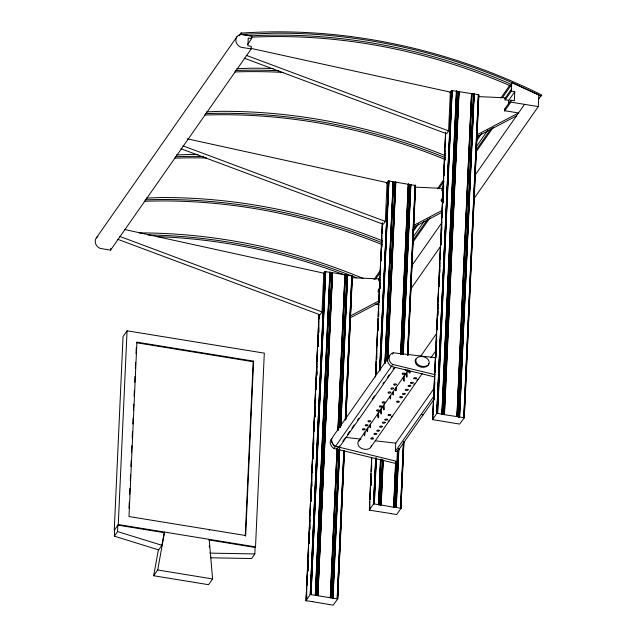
<?xml version="1.0" encoding="UTF-8"?>
<svg xmlns="http://www.w3.org/2000/svg" width="637" height="637" viewBox="0 0 637 637"><rect width="100%" height="100%" fill="white"/><g stroke="black" fill="none" stroke-linecap="round" stroke-linejoin="round"><path stroke-width="0.96" d="M97.923 236.454A7.373 6.434 35 0 0 95.343 242.673A7.373 6.434 35 0 0 100.288 248.438L110.583 250.118L110.663 248.39M158.669 549.898L114.357 536.179L114.652 529.721M114.357 536.179L117.566 531.577L117.861 525.119L164.187 532.659L164.585 532.086L157.681 569.996L153.66 575.744L208.562 584.686L212.583 578.937L209.191 539.348L208.793 539.921L255.118 547.462L255.517 546.888L264.315 353.145L127.066 330.802L123.045 336.551L114.246 530.295L118.267 524.546L127.066 330.802M129 508.191L129.271 502.251M129.63 494.32L129.9 488.38M130.259 480.449L130.529 474.509M130.888 466.579L131.158 460.639M131.525 452.708L131.835 445.773M132.193 437.85L132.464 431.902M132.822 423.979L133.093 418.031M133.459 410.109L133.722 404.161M134.089 396.238L134.359 390.29M134.718 382.367L134.988 376.419M135.347 368.497L135.617 362.549M136.023 353.639L136.286 347.691M136.915 342.165L129 516.535L245.667 535.526L253.582 361.155L136.915 342.165L136.517 342.738L253.184 361.728L253.582 361.155M251.201 48.922L251.32 46.342L247.889 45.784L248.239 38.029L251.671 38.586L251.79 36.006L241.033 34.374A7.373 6.434 35 0 0 235.833 40.139A7.373 6.434 35 0 0 240.905 47.249L251.201 48.922L110.583 250.118M253.184 361.728L245.261 536.099L245.667 535.526M210.616 557.789L251.607 558.522L254.824 553.927L255.118 547.462M306.047 600.691L318.994 314.431L306.047 600.691L312.871 601.678M306.317 598.804L306.723 587.832M306.946 584.893L307.353 573.921M307.583 570.983L307.982 560.011M308.212 557.072L308.619 546.1M308.841 543.162L309.248 532.198M309.478 529.259L309.877 518.287M310.108 515.349L310.553 503.381M310.737 501.438L311.19 489.471M311.413 486.533L311.819 475.56M312.05 472.622L312.448 461.65M312.679 458.712L313.086 447.739M313.308 444.801L313.715 433.829M313.945 430.891L314.344 419.918M314.574 416.98L314.981 406.008M315.204 403.07L315.657 391.11M315.841 389.159L316.286 377.2M316.47 375.257L316.915 363.289M317.099 361.346L317.552 349.379M317.775 346.44L318.182 335.468M318.404 332.53L318.811 321.558M319.041 318.619L319.129 314.606M306.469 598.852L306.716 590.873M307.098 584.941L307.345 576.963M307.727 571.031L307.974 563.052M308.364 557.12L308.611 549.142M308.993 543.218L309.287 534.236M309.622 529.307L309.916 520.325M310.259 515.397L310.545 506.415M310.888 501.486L311.182 492.505M311.565 486.58L311.812 478.594M312.194 472.67L312.441 464.684M312.831 458.759L313.078 450.781M313.46 444.849L313.707 436.871M314.089 430.938L314.336 422.96M314.726 417.028L315.012 408.054M315.355 403.117L315.649 394.144M315.984 389.215L316.278 380.233M316.621 375.304L316.908 366.323M317.138 361.354L317.545 352.412M317.927 346.488L318.174 338.502M318.556 332.578L318.803 324.591M319.193 318.667L319.256 314.662M306.596 598.884L306.731 593.899M307.368 579.989L307.225 584.973L307.36 582.99M307.862 571.063L307.997 566.078M308.491 557.152L308.627 552.168M309.263 538.257L309.12 543.242L309.256 541.267M309.757 529.331L309.893 524.347M310.386 515.421L310.522 510.436M310.928 501.494L311.159 496.526M311.835 481.62L311.692 486.612L311.827 484.63M312.464 467.717L312.329 472.702L312.456 470.719M312.958 458.791L313.093 453.807M313.73 439.896L313.587 444.881L313.723 442.898M314.36 425.986L314.216 430.97L314.352 428.988M314.853 417.06L314.989 412.075M315.482 403.149L315.626 398.165M316.255 384.254L316.111 389.239L316.247 387.264M316.748 375.328L316.884 370.344M317.425 360.423L317.56 355.438M318.054 346.52L318.197 341.528M318.826 327.617L318.683 332.61L318.818 330.627M319.32 318.699L319.416 314.702M306.548 600.874L306.731 596.901M307.902 571.071L307.99 569.08M308.531 557.16L308.627 555.169M309.797 529.339L309.885 527.356M310.426 515.429L310.522 513.446M311.103 500.531L311.198 498.54M312.998 458.799L313.093 456.809M314.893 417.068L314.989 415.077M315.53 403.157L315.618 401.167M316.788 375.336L316.923 372.358M317.465 360.431L317.56 358.448M318.102 346.528L318.189 344.537M319.36 318.707L319.455 316.716M117.654 239.257L320.021 314.805L322.027 311.939L323.787 273.185L124.908 229.559M330.404 272.437L324.918 271.577L310.235 594.512L305.999 600.627M325.061 271.513L310.243 594.496L315.729 595.396L330.356 272.357M310.434 594.417L325.165 271.489M310.538 594.393L325.324 271.473M310.705 594.385L325.459 271.473L310.936 594.393M325.642 271.489L311.023 594.401L325.73 271.505M315.275 595.093L329.847 272.174M315.403 595.125L329.982 272.198M315.546 595.181L330.101 272.23M315.673 595.253L330.237 272.286M345.867 419.122L352.365 276.012L332.108 272.596L317.099 595.635L315.721 595.404M331.893 272.636L317.107 595.619L330.834 597.809M317.266 595.539L332.028 272.612M317.401 595.515L332.188 272.596M317.568 595.499L332.323 272.596L317.752 595.507M332.458 272.604L317.887 595.523L332.594 272.62M330.285 597.538L337.053 448.504M337.865 430.62L344.951 274.627L338.04 429.649M330.412 597.562L337.1 448.512M330.571 597.61L337.228 448.544M338.199 429.696L345.119 274.666M330.699 597.665L337.379 448.591M338.327 429.752L345.27 274.714M337.491 448.647L330.818 597.864L337.698 598.923M338.454 429.864L345.389 274.77M332.235 598.047L339.043 448.989M339.951 427.196L346.942 275.12M332.299 598.016L339.163 448.958M340.062 427.124L347.054 275.08M332.426 597.984L339.306 448.934M340.19 427.085L347.205 275.057M332.578 597.96L339.433 448.926M340.341 427.069L347.332 275.049M332.713 597.96L339.569 448.926L332.936 597.976M340.516 426.073L347.468 275.049M340.747 426.089L347.507 275.057M333.032 597.984L339.752 448.942M340.835 426.097L347.651 275.073M337.148 598.653L343.869 450.614L337.276 598.684M345.27 419.815L351.807 275.749M345.397 419.839L351.855 275.757M337.435 598.724L344.044 450.654M345.517 419.871L351.982 275.781M337.562 598.78L344.195 450.701M345.732 418.947L352.134 275.829M312.871 601.758L333.119 605.142L337.682 598.987L344.314 450.757M345.859 419.074L352.253 275.893M337.69 598.971L344.418 450.885M378.251 291.81L378.338 289.875M391.253 513.589L369.341 510.165L371.682 457.358M382.327 222.87L375.392 377.032L375.496 375.058M369.476 510.245L369.771 501.239M369.97 499.312L370.4 487.329M370.599 485.402L371.037 473.418M371.228 471.491L371.713 458.521M375.695 373.131L376.133 361.147M376.332 359.22L378.067 318.428M378.267 316.493L378.704 304.518M378.904 302.591L379.334 290.607M379.533 288.68L379.963 276.697M380.162 274.77L380.6 262.786M380.799 260.859L381.229 248.876M381.428 246.949L381.858 234.965M382.057 233.038L382.399 223.046M369.779 504.297L369.619 510.293L369.794 507.323M370.113 499.36L370.408 490.386M370.742 485.458L371.037 476.476M371.371 471.547L371.674 462.566M375.838 373.178L376.141 364.205M376.475 359.268L376.77 350.294M377.104 345.365L377.399 336.384M377.63 331.415L378.075 321.478M378.41 316.549L378.712 307.567M379.047 302.639L379.341 293.657M379.676 288.728L379.971 279.747M380.305 274.818L380.608 265.836M380.942 260.907L381.237 251.926M381.571 246.997L381.866 238.023M382.2 233.086L382.503 224.113M370.232 499.392L370.423 493.412M370.869 485.482L371.053 479.502M371.419 471.555L371.69 465.591M375.965 373.21L376.149 367.231M376.594 359.3L376.786 353.32M377.231 345.389L377.415 339.41M377.908 330.492L378.044 325.499M378.537 316.581L378.681 311.589M379.357 296.691L379.166 302.671L379.349 299.701M379.803 288.76L379.986 282.78M380.432 274.85L380.615 268.87M381.252 254.959L381.061 260.939L381.245 257.969M381.698 247.029L381.882 241.049M382.327 233.118L382.511 227.138M370.328 499.408L370.416 496.422M370.957 485.505L371.045 482.512M371.586 470.592L371.682 468.601M376.053 373.226L376.149 370.24M376.682 359.316L376.778 356.33M377.319 345.405L377.407 342.419M377.948 330.499L378.044 328.509M378.625 316.597L378.72 313.611M379.891 288.776L379.978 285.79M380.52 274.865L380.615 271.88M381.786 247.045L381.874 244.059M382.415 233.134L382.503 230.148M180.932 148.716L383.299 224.272L385.313 221.397L387.073 182.652L187.214 138.81M369.293 510.014L373.513 503.978L375.695 458.202M379.556 370.838L388.562 180.94L408.779 184.364L401.047 354.323M373.513 503.978L375.822 458.162M379.692 370.758L388.411 180.964M373.624 503.907L375.934 458.146M379.875 369.731L388.522 180.948M373.784 503.867L376.101 458.146M379.986 369.723L388.689 180.94M373.983 503.843L376.196 458.146L374.253 503.859L379.007 504.854L381.093 459.11M380.162 369.715L388.785 180.94M380.345 369.731L388.825 180.94M374.349 503.875L376.379 458.162M380.44 369.739L388.968 180.956M378.513 504.552L380.496 459.834M384.915 363.464L393.133 181.633M378.641 504.584L380.584 459.85M385.003 363.48L393.22 181.649M378.752 504.615L380.711 459.882M385.202 362.533L393.34 181.68M378.904 504.687L380.822 459.922M393.451 181.72L385.361 362.604L393.594 181.792M378.999 504.87L380.377 505.093L382.534 459.325M386.914 361.028L395.147 182.11M380.385 505.077L382.638 460.28M387.097 359.953L395.266 182.078M380.48 505.022L382.749 460.264M387.232 359.921L395.386 182.063M380.639 504.982L382.877 460.256M387.352 359.905L395.513 182.055M380.846 504.966L383.012 460.256M387.479 359.905L395.649 182.055M396.158 461.507L394.096 507.331L381.117 504.982L383.06 460.256M387.75 358.926L395.688 182.063M381.213 504.99L383.195 460.272M387.845 358.934L395.832 182.078M433.407 400.179L397.44 451.641L395.378 451.307L395.752 443.169L434.139 388.236M393.65 507.02L395.593 462.295M400.601 354.013L408.229 184.093M393.777 507.052L395.728 462.319M400.721 354.045L408.357 184.117M393.921 507.1L395.927 461.371M400.864 354.092L408.476 184.157M394.064 507.187L396.023 461.411M401.015 354.18L408.612 184.204M332.092 438.24C328.445 441.075 330.555 446.529 333.995 448.512L395.545 463.41L396.947 461.395L397.432 450.741M394.096 507.331L395.473 507.554L398.133 449.889M402.417 354.546L410.18 184.603L415.635 185.526M395.481 507.538L398.252 449.833M402.48 354.49L410.3 184.555M395.537 507.498L398.396 449.81M402.616 354.443L410.443 184.523M395.673 507.45L398.563 448.806M402.767 354.419L410.562 184.515M395.856 507.426L398.698 448.806L396.174 507.434L400.976 508.39L396.684 514.537L391.253 513.693M402.895 354.411L410.698 184.515M403.117 354.419L410.746 184.515M396.31 507.45L398.881 448.814M403.253 354.443L410.881 184.531M400.514 508.135L403.404 442.548M407.465 355.127L415.085 185.208M400.641 508.167L403.579 441.576M407.584 355.159L415.22 185.24M400.784 508.215L403.699 441.608M407.728 355.207L415.34 185.271M400.912 508.294L403.834 441.664M407.863 355.287L415.475 185.327M400.96 508.445L403.954 441.736M407.911 355.438L415.595 185.399M441.616 199.341L441.529 201.276L443.487 201.595M442.03 190.296L442.118 188.361L414.52 187.119M464.254 417.848L478.809 94.817L464.238 417.912L459.588 424.075L432.587 419.6L445.613 132.337M432.69 419.679L445.597 133.467M432.754 419.703L432.857 416.709M433.088 413.771L433.486 402.799M433.717 399.861L434.116 388.888M434.354 385.95L434.752 374.978M434.983 372.04L435.382 361.075M435.612 358.129L436.011 347.165M436.289 343.232L436.648 333.255M436.926 329.321L437.324 318.349M437.555 315.411L437.953 304.438M438.121 301.468L438.582 290.528M438.861 286.594L439.219 276.617M439.498 272.684L439.849 262.707M440.127 258.773L440.478 248.796M440.756 244.863L441.115 234.886M441.393 230.952L441.744 220.975M442.022 217.042L442.373 207.073M442.651 203.139L443.049 192.167M443.288 189.229L443.686 178.256M443.917 175.318L444.315 164.346M444.594 160.413L444.944 150.436M445.223 146.502L445.582 136.525M433.248 413.819L433.486 405.833M433.877 399.909L434.116 391.922M434.506 385.998L434.752 378.012M435.143 372.088L435.382 364.109M435.732 358.169L436.011 350.199M436.449 343.271L436.648 336.288M437.078 329.361L437.324 321.382M437.715 315.45L437.953 307.472M438.582 293.561L438.391 300.553L438.567 297.583M439.02 286.642L439.219 279.651M439.649 272.732L439.849 265.74M440.286 258.821L440.478 251.83M440.915 244.911L441.115 237.919M441.545 231L441.744 224.009M442.182 217.09L442.373 210.106M442.811 203.179L443.049 195.201M443.44 189.269L443.686 181.29M444.029 175.35L444.315 167.38M444.753 160.46L444.944 153.469M445.382 146.55L445.582 139.559M433.375 413.843L433.471 409.854M434.012 399.932L434.1 395.943M434.641 386.022L434.729 382.033M435.27 372.112L435.405 367.127M435.947 357.214L436.042 353.216M436.584 343.303L436.671 339.306M437.213 329.393L437.301 325.396M437.842 315.482L437.938 311.493M439.108 286.658L439.196 283.672M439.737 272.747L439.833 269.762M440.414 258.845L440.509 254.856M441.051 244.934L441.138 240.945M441.68 231.024L441.767 227.035M442.309 217.113L442.404 213.124M442.946 203.211L443.034 199.214M443.575 189.3L443.663 185.303M444.204 174.387L444.3 171.393M444.841 160.476L444.929 157.49M445.51 146.574L445.558 143.58M244.21 58.182L446.577 133.738L448.591 130.864L450.351 92.11L250.492 48.277M432.587 419.6L436.791 413.445L451.514 90.478L478.618 94.73M436.791 413.445L451.649 90.43M436.871 413.381L451.76 90.414M437.062 413.325L451.88 90.406M437.181 413.317L452.015 90.406M442.293 414.273L437.492 413.317L452.063 90.406M437.627 413.341L452.198 90.414M441.831 414.026L456.411 91.099M441.998 414.066L456.538 91.123M442.134 414.122L456.697 91.171M442.261 414.209L456.825 91.226M456.936 91.322L442.277 414.337L464.142 417.729M443.655 414.56L458.361 91.609M443.718 414.504L458.481 91.561M443.854 414.456L458.624 91.529M443.997 414.432L458.744 91.521M444.124 414.424L458.879 91.521M444.355 414.44L458.927 91.521M444.491 414.456L459.062 91.537M456.888 416.471L471.507 93.559M457.016 416.502L471.595 93.575M457.167 416.55L471.714 93.607M457.286 416.606L471.858 93.655M457.374 416.797L471.969 93.719M458.759 417.004L473.522 94.037M458.887 416.932L473.649 93.997M459.022 416.901L473.801 93.981M459.181 416.885L473.928 93.973M459.404 416.893L474.024 93.981L459.54 416.909M459.588 416.917L474.247 94.005M463.752 417.593L478.371 94.674M463.879 417.617L478.459 94.69M463.991 417.657L478.578 94.722M504.894 108.8L504.807 110.742L518.534 112.972L476.906 134.877M508.533 104.842L508.74 100.32L505.308 99.762L505.396 97.819L478.785 96.625M504.576 111.077L510.834 102.119L510.922 100.176L514.354 100.742L514.768 91.696L511.336 91.139L505.069 100.097M511.336 91.139L511.726 82.452L538.814 94.937L538.289 106.586L473.387 199.445M331.574 439.745L331.702 439.14M153.66 575.744L158.271 550.472L162.284 544.723M164.187 532.659L161.886 545.296L117.566 531.577M370.519 424.138C370.925 426.838 369.707 430.222 369.962 424.935M390.592 395.473C391.014 397.751 389.844 401.724 390.051 396.19M393.419 391.373L393.236 395.059L392.519 393.467L392.862 392.169M396.23 387.352C396.636 390.043 395.426 393.435 395.673 388.148M335.452 446.426L339.234 447.341L339.529 445.932M331.654 439.212L331.837 438.63M371.124 446.744L371.411 445.526M415.937 359.157C414.536 365.327 424.194 368.616 428.335 364.882M428.478 364.69L428.765 363.472M377.462 414.209C378.131 421.304 379.341 417.171 378.259 413.063L378.545 412.816M380.273 410.18C380.942 417.283 382.152 413.15 381.069 409.042L381.905 408.269M383.084 406.159C383.753 413.262 384.963 409.129 383.88 405.013L384.557 404.049M403.173 377.415C403.842 384.517 405.052 380.385 403.969 376.276L404.646 375.312M405.984 373.393C406.653 380.496 407.863 376.363 406.78 372.247L407.457 371.283M364.332 432.985C364.468 439.004 364.905 434.052 365.081 431.918M367.151 428.956C367.278 434.975 367.724 430.023 367.891 427.889M330.396 272.485L331.773 272.708M408.763 184.419L410.156 184.619M332.371 437.492L389.446 356.187M388.474 357.222C386.118 360.375 388.427 364.603 391.349 366.45L434.625 376.929M96.346 237.896L236.964 36.707M239.098 35.744L241.216 33.108A554.628 483.483 35 0 1 541.346 94.786L541.753 95.614L540.972 95.98L508.963 81.265A553.195 482.233 35 0 0 274.865 33.164L241.447 34.334M239.265 35.616L241.128 33.116M239.464 35.553L241.216 33.108M247.682 44.287L251.671 38.586M323.317 273.87L324.918 271.577M386.595 183.329L388.283 180.996M449.873 92.795L451.514 90.478M373.951 279.659L380.791 269.801M437.715 188.433L443.408 180.199M500.905 98.018L510.022 84.896M375.575 279.165L380.695 271.832M439.331 187.931L443.885 181.418M502.529 97.525L511.638 84.49M378.776 278.99L379.915 277.358M412.935 230.116L415.778 226.039M441.967 188.576L443.671 186.131M476.691 138.89L478.968 135.633M504.592 98.974L511.423 89.204M379.827 279.301L378.689 280.925L378.84 278.895L352.229 277.7M412.848 232.051L418.541 223.905M441.879 190.511L443.583 188.066M476.603 140.825L481.731 133.491M412.856 237.497L424.242 221.206M476.054 147.083L488.006 129.98M508.501 100.654L514.768 91.696M209.231 530.239L209.637 529.658M378.274 289.97L379.986 287.526M412.999 240.284L427.801 219.104M440.9 200.368L443.177 197.112M476.197 149.87L491 128.69M504.663 109.142L510.922 100.176M378.187 291.905L379.326 290.273M412.346 243.031L429.991 217.782M441.377 201.491L443.089 199.047M476.11 151.805L493.189 127.368M210.321 552.542L209.923 553.123L254.824 553.927M411.836 265.629L442.014 222.456M475.035 175.215L524.562 104.349M538.568 99.189L540.885 95.948M410.761 289.047L440.366 246.686M392.352 354.148L393.284 352.81L435.533 357.691M333.995 448.512L392.758 364.444L435.071 374.683M342.913 441.091L344.609 438.662M347.428 434.625L349.689 431.392M351.95 428.16L354.204 424.927M357.596 420.086L358.719 418.469M372.271 399.08L374.532 395.848M383.004 383.729L384.127 382.112M387.519 377.271L389.207 374.843M393.164 369.189L394.295 367.573M339.234 447.341L395.131 367.366M408.277 370.121L357.978 442.078C356.577 448.241 366.235 451.537 370.384 447.803L422.371 373.417M420.778 356.091L436.6 333.462M430.931 357.779L436.011 350.501M395.378 451.307L434.195 395.776M378.856 412.529L378.935 412.099M358.719 441.019L359.849 440.199M240.937 33.196L241.224 34.382L250.373 35.863A551.021 480.346 35 0 1 508 82.906L511.63 84.57M476.635 136.836L516.527 115.846M413.628 225.41L442.245 210.353M413.349 227.377L441.974 212.312M350.35 315.952L378.967 300.887M350.071 317.911L379.564 302.4M393.284 352.81C387.487 354.204 387.949 362.055 392.758 364.444M409.185 385.337L408.835 385.385A1.425 0.645 8.7 0 0 408.269 386.205L408.492 386.333A1.441 0.581 -3.3 0 0 409.87 386.428L410.913 385.887L410.562 385.433A1.441 0.581 -3.3 0 0 409.193 385.329M236.789 68.732L250.357 68.223A553.195 482.233 35 0 1 273.106 68.549M206.651 111.849L220.219 111.34A553.195 482.233 35 0 1 445.351 155.707M176.521 154.958L190.089 154.449A553.195 482.233 35 0 1 197.988 154.457M146.391 198.075L159.959 197.566A553.195 482.233 35 0 1 382.383 240.834M345.461 437.356L361.036 439.156M375.257 440.796L395.752 443.169M510.834 102.119L538.289 106.586M375.121 304.104L379.039 304.749M421.097 414.512L423.151 414.846M118.267 524.546L255.517 546.888M157.681 569.996L212.583 578.937M396.947 461.395L335.166 446.211M246.216 55.308L448.591 130.864M182.938 145.841L385.313 221.397M119.66 236.383L322.027 311.939M510.627 86.011L506.996 84.347A551.021 480.346 35 0 0 251.312 37.201M400.362 397.703L400.084 397.568A1.433 0.645 8.7 0 1 399.749 396.891A1.433 0.645 8.7 0 1 400.784 396.572L401.151 396.596A1.433 0.581 -3.3 0 1 402.504 397.273A1.433 0.581 -3.3 0 1 400.378 397.711M404.941 393.483L405.283 393.937L404.24 394.478A1.441 0.581 -3.3 0 1 402.863 394.383L402.648 394.247A1.425 0.645 8.7 0 1 403.213 393.435L403.563 393.387A1.441 0.581 -3.3 0 1 404.949 393.475M334.831 446.059L333.844 445.048M334.552 445.836L333.39 444.546M333.557 444.873L332.984 444.029M333.127 444.363L332.793 443.766M332.57 443.575L332.315 442.962M332.41 443.304L331.67 441.035M332.132 442.763L331.734 441.656M331.67 441.377L331.606 440.486M409.44 370.392C411.653 373.505 408.651 374.245 408.508 370.575M209.278 545.583L209.438 547.462M331.582 440.828L331.598 440.207M205.464 113.617A551.021 480.346 35 0 1 445.128 157.65M204.453 115.05A551.021 480.346 35 0 1 445.04 159.465M145.196 199.835A551.021 480.346 35 0 1 382.104 242.753M144.193 201.276A551.021 480.346 35 0 1 382.017 244.568M175.326 156.726A551.021 480.346 35 0 1 203.705 156.487M174.323 158.159A551.021 480.346 35 0 1 206.627 158.008M417.8 379.334A1.433 0.597 -0.4 0 1 417.633 379.787M417.1 380.002A1.433 0.597 -0.4 0 1 416.749 380.058M407.839 369.786A1.433 0.597 -0.4 0 1 405.721 370.145A1.433 0.597 -0.4 0 1 405.474 369.205M414.456 383.785A1.433 0.597 -0.4 0 1 413.883 384.597M392.089 416.12A1.433 0.597 -0.4 0 1 391.389 416.789M388.873 420.723A1.433 0.597 -0.4 0 1 388.172 421.391M139.192 232.903A553.195 482.233 35 0 1 363.074 278.385M147.88 234.942A551.021 480.346 35 0 1 356.473 277.74M156.702 236.622A551.021 480.346 35 0 1 344.402 274.858M235.594 70.5A551.021 480.346 35 0 1 278.719 70.723M234.591 71.941A551.021 480.346 35 0 1 283.624 72.459M415.332 360.024C413.787 367.016 426.336 370.32 429.075 363.823C430.62 356.831 418.071 353.527 415.332 360.024M384.995 419.568L384.979 419.879A1.441 0.581 -3.3 0 0 386.341 420.261L387.758 419.592L387.113 419.146A1.441 0.581 -3.3 0 0 385.385 419.297L384.995 419.568M388.204 414.966L388.188 415.284A1.441 0.581 -3.3 0 0 389.549 415.658L390.967 414.998L390.33 414.552A1.441 0.581 -3.3 0 0 388.594 414.703L388.204 414.966M410.706 382.781L410.69 383.092A1.441 0.581 -3.3 0 0 412.051 383.466L413.469 382.805L412.824 382.359A1.441 0.581 -3.3 0 0 411.096 382.511L410.706 382.781M413.923 378.179L413.899 378.497A1.441 0.581 -3.3 0 0 415.268 378.872L416.686 378.211L416.041 377.757A1.441 0.581 -3.3 0 0 414.313 377.908L413.923 378.179M379.628 430.58L378.529 431.265A1.441 0.581 -3.3 0 1 377.152 431.169L376.929 431.042A1.425 0.645 8.7 0 1 377.502 430.222L377.852 430.174A1.441 0.581 -3.3 0 1 379.238 430.262L379.628 430.58M382.439 426.559L381.34 427.244A1.441 0.581 -3.3 0 1 379.963 427.148L379.748 427.013A1.425 0.645 8.7 0 1 380.313 426.201L380.663 426.153A1.441 0.581 -3.3 0 1 382.041 426.249L382.439 426.559M385.25 422.538L384.159 423.223A1.441 0.581 -3.3 0 1 382.781 423.119L382.646 423.056A1.425 0.645 8.7 0 1 383.124 422.18L383.474 422.124A1.441 0.581 -3.3 0 1 384.859 422.212L385.25 422.538M408.158 389.772L407.059 390.457A1.441 0.581 -3.3 0 1 405.681 390.354L405.458 390.226A1.425 0.645 8.7 0 1 406.024 389.414L406.374 389.358A1.441 0.581 -3.3 0 1 407.76 389.446L408.158 389.772M397.942 401.199L397.568 401.175A1.433 0.645 8.7 0 0 396.54 401.493A1.433 0.645 8.7 0 0 396.875 402.17L397.146 402.305A1.433 0.581 -3.3 0 0 399.288 401.867A1.433 0.581 -3.3 0 0 397.942 401.191M375.44 433.383L375.074 433.359A1.433 0.645 8.7 0 0 374.038 433.686A1.433 0.645 8.7 0 0 374.373 434.354L374.652 434.49A1.433 0.581 -3.3 0 0 376.793 434.06A1.433 0.581 -3.3 0 0 375.44 433.383M372.223 437.985L371.857 437.961A1.433 0.645 8.7 0 0 370.822 438.28A1.433 0.645 8.7 0 0 371.156 438.957L371.435 439.092A1.433 0.581 -3.3 0 0 373.577 438.662A1.433 0.581 -3.3 0 0 372.223 437.985M388.737 393.013A1.433 0.597 -0.4 0 0 390.911 392.503A1.433 0.597 -0.4 0 0 388.793 391.978A1.433 0.597 -0.4 0 0 388.737 393.013M402.91 374.166A1.433 0.597 -0.4 0 0 405.084 373.656A1.433 0.597 -0.4 0 0 402.966 373.131A1.433 0.597 -0.4 0 0 402.91 374.166M391.548 388.992A1.433 0.597 -0.4 0 0 393.73 388.482A1.433 0.597 -0.4 0 0 391.604 387.957A1.433 0.597 -0.4 0 0 391.548 388.992M363.026 429.8A1.433 0.597 -0.4 0 0 365.2 429.29A1.433 0.597 -0.4 0 0 363.082 428.765A1.433 0.597 -0.4 0 0 363.026 429.8M382.821 402.91A1.433 0.597 -0.4 0 0 384.995 402.401A1.433 0.597 -0.4 0 0 382.877 401.875A1.433 0.597 -0.4 0 0 382.821 402.91M377.2 410.961A1.433 0.597 -0.4 0 0 379.373 410.451A1.433 0.597 -0.4 0 0 377.255 409.925A1.433 0.597 -0.4 0 0 377.2 410.961M380.01 406.932A1.433 0.597 -0.4 0 0 382.184 406.422A1.433 0.597 -0.4 0 0 380.066 405.896A1.433 0.597 -0.4 0 0 380.01 406.932M368.648 421.758A1.433 0.597 -0.4 0 0 370.822 421.248A1.433 0.597 -0.4 0 0 368.704 420.723A1.433 0.597 -0.4 0 0 368.648 421.758M365.837 425.779A1.433 0.597 -0.4 0 0 368.011 425.269A1.433 0.597 -0.4 0 0 365.893 424.744A1.433 0.597 -0.4 0 0 365.837 425.779M394.359 384.963A1.433 0.597 -0.4 0 0 396.54 384.453A1.433 0.597 -0.4 0 0 394.422 383.928A1.433 0.597 -0.4 0 0 394.359 384.963"/></g></svg>
